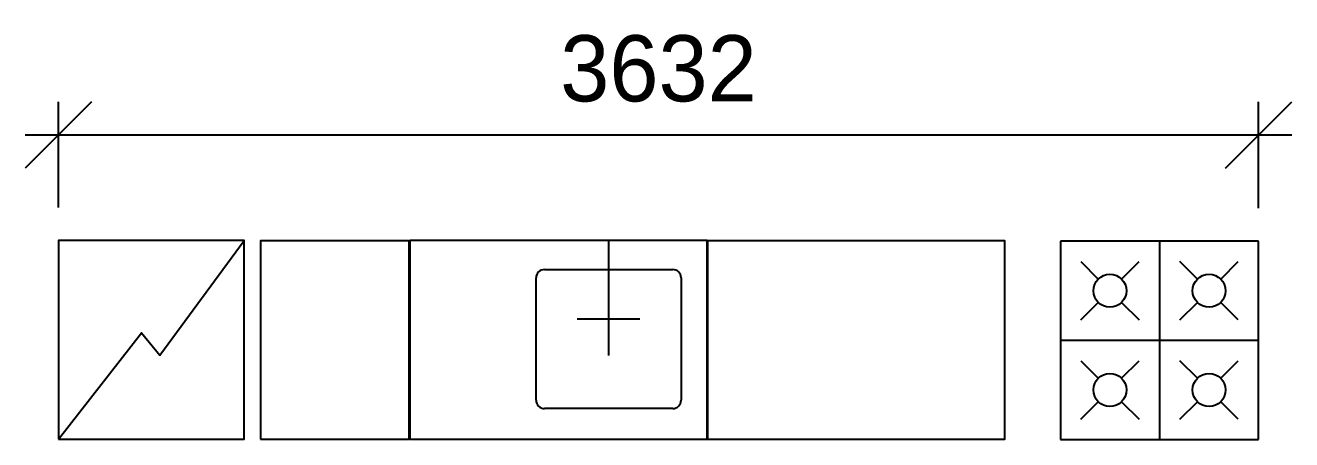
# Model space of a CAD drawing. Header units: millimetres. Extents: x 3103 to 179340, y -10977 to 70536.
# Drawn here: x 15900 to 19733, y 42918 to 44170 of the extents above; entities that cross this region are included whole.
import ezdxf

# ---------------------------------------------------------------- set-up
doc = ezdxf.new("R2010")
doc.units = ezdxf.units.MM
doc.header["$LTSCALE"] = 0.5
doc.layers.add('kuhnja', color=190, linetype='Continuous')
doc.layers.add('MEBEL', color=1, linetype='Continuous')
doc.styles.add('WROMLATS', font='wromlats.shx', dxfattribs={"bigfont": 'bigfont.shx'})
doc.dimstyles.new('juka', dxfattribs={"dimscale": 100, "dimtxt": 2, "dimasz": 2, "dimexe": 1, "dimexo": 1, "dimgap": 1, "dimtad": 1, "dimtoh": 1, "dimdec": 0, "dimzin": 0, "dimdsep": 46, "dimtxsty": 'WROMLATS', "dimblk": 'OBLIQUE', "dimcen": -3, "dimdle": 1, "dimclrd": 256, "dimclre": 256, "dimclrt": 256, "dimadec": 0, "dimazin": 0, "dimtfac": 1, "dimtdec": 0, "dimtix": 1, "dimtmove": 2, "dimatfit": 3, "dimldrblk": 'ORIGIN2', "dimfxl": 1, "dimtvp": 2.5, "dimtolj": 1, "dimtzin": 0, "dimarcsym": 0})

# ---------------------------------------------------------------- blocks, each defined once
blk = doc.blocks.new('MKICHA2')
at = {"layer": 'kuhnja'}
for p, q in [((-2753.4, -0.3), (-2753.4, -600.3)), ((-1853.4, -0.3), (-2753.4, -0.3)), ((-1853.4, -600.3), (-1853.4, -0.3)), ((-184.6, -1.7), (-784.6, -1.7)), ((-784.6, -1.7), (-784.6, -601.7)), ((-484.6, -1.7), (-484.6, -601.7)), ((-184.6, -601.7), (-184.6, -1.7)), ((-723, -63.3), (-670, -116.4)), ((-599.3, -116.4), (-546.2, -63.3)), ((-370, -116.4), (-423, -63.3)), ((-299.3, -116.4), (-246.2, -63.3)), ((-723, -240.1), (-670, -187.1)), ((-599.3, -187.1), (-546.2, -240.1)), ((-423, -240.1), (-370, -187.1)), ((-246.2, -240.1), (-299.3, -187.1)), ((-184.6, -301.7), (-784.6, -301.7)), ((-723, -363.3), (-670, -416.4)), ((-599.3, -416.4), (-546.2, -363.3)), ((-370, -416.4), (-423, -363.3)), ((-299.3, -416.4), (-246.2, -363.3)), ((-723, -540.1), (-670, -487.1)), ((-599.3, -487.1), (-546.2, -540.1)), ((-423, -540.1), (-370, -487.1)), ((-246.2, -540.1), (-299.3, -487.1)), ((-2753.4, -600.3), (-1853.4, -600.3)), ((-784.6, -601.7), (-184.6, -601.7))]:
    blk.add_line(p, q, dxfattribs=at)
at = {"layer": 'kuhnja', "linetype": 'Continuous'}
for p, q in [((-2151.8, -0.3), (-2151.8, -347.7)), ((-2371, -482.7), (-2371, -112.7)), ((-2346, -87.7), (-1957.6, -87.7)), ((-1932.6, -112.7), (-1932.6, -482.7)), ((-2056.8, -237.7), (-2246.8, -237.7)), ((-1957.6, -507.7), (-2346, -507.7))]:
    blk.add_line(p, q, dxfattribs=at)
at = {"layer": 'kuhnja'}
for points in [[(-3816.9, -600.8), (-3254.4, -600.8), (-3254.4, 0), (-3816.9, 0)], [(-3205.6, -600.8), (-2755.6, -600.8), (-2755.6, -0.8), (-3205.6, -0.8)], [(-1852.3, -600.6), (-952.3, -600.6), (-952.3, -0.6), (-1852.3, -0.6)]]:
    blk.add_lwpolyline(points, close=True, dxfattribs=at)
blk.add_lwpolyline([(-3816.9, -600.8), (-3565.4, -278.5), (-3509.6, -346.7), (-3254.4, 0)], dxfattribs=at)
for centre in [(-634.6, -151.7), (-334.6, -151.7), (-634.6, -451.7), (-334.6, -451.7)]:
    blk.add_circle(centre, 50, dxfattribs=at)
at = {"layer": 'kuhnja', "linetype": 'Continuous'}
for centre, start, end in [((-2346, -112.7), 90, 180), ((-1957.6, -112.7), 0, 90), ((-2346, -482.7), 180, 270), ((-1957.6, -482.7), 270, 0)]:
    blk.add_arc(centre, 25, start, end, dxfattribs=at)
blk = doc.blocks.new('_Oblique')
at = {"color": 0, "lineweight": -2}
blk.add_line((-0.5, -0.5), (0.5, 0.5), dxfattribs=at)
blk = doc.blocks.new('*D747')
at = {"layer": 'Defpoints', "color": 0, "transparency": 16777216}
for p in [(19632.6, 43839), (16000.3, 43519.8), (19632.6, 43518)]:
    blk.add_point(p, dxfattribs=at)
at = {"layer": 'MEBEL', "lineweight": -2, "transparency": 16777216}
for p, q in [((16000.3, 43619.8), (16000.3, 43939)), ((19632.6, 43618), (19632.6, 43939)), ((15900.3, 43839), (19732.6, 43839))]:
    blk.add_line(p, q, dxfattribs=at)
at = {"layer": 'MEBEL', "lineweight": -2, "transparency": 16777216, "xscale": 200, "yscale": 200, "zscale": 200, "rotation": 180}
blk.add_blockref('_Oblique', (16000.3, 43839), dxfattribs=at)
at = {"layer": 'MEBEL', "lineweight": -2, "transparency": 16777216, "xscale": 200, "yscale": 200, "zscale": 200}
blk.add_blockref('_Oblique', (19632.6, 43839), dxfattribs=at)
at = {"layer": 'MEBEL', "transparency": 16777216, "insert": (17816.5, 44039), "char_height": 200, "attachment_point": 5, "style": 'WROMLATS'}
blk.add_mtext('\\A1;3632', dxfattribs=at)
blk = doc.blocks.new('_Origin2')
at = {"color": 0, "linetype": 'ByBlock', "lineweight": -2}
blk.add_line((-0.5, 0), (-1, 0), dxfattribs=at)
for radius in [0.5, 0.25]:
    blk.add_circle((0, 0), radius, dxfattribs=at)

msp = doc.modelspace()

# ---------------------------------------------------------------- block references
at = {"layer": 'MEBEL'}
msp.add_blockref('MKICHA2', (19817.2, 43519.8), dxfattribs=at)

# ---------------------------------------------------------------- dimensions: what is measured, and where the dimension line sits
dim = msp.add_linear_dim(base=(19632.6, 43839), p1=(16000.3, 43519.8), p2=(19632.6, 43518), dimstyle='juka', dxfattribs=at)
dim.commit()
dim.dimension.update_dxf_attribs({"geometry": '*D747', "text_midpoint": (17816.5, 44039)})

doc.saveas('drawing.dxf')
